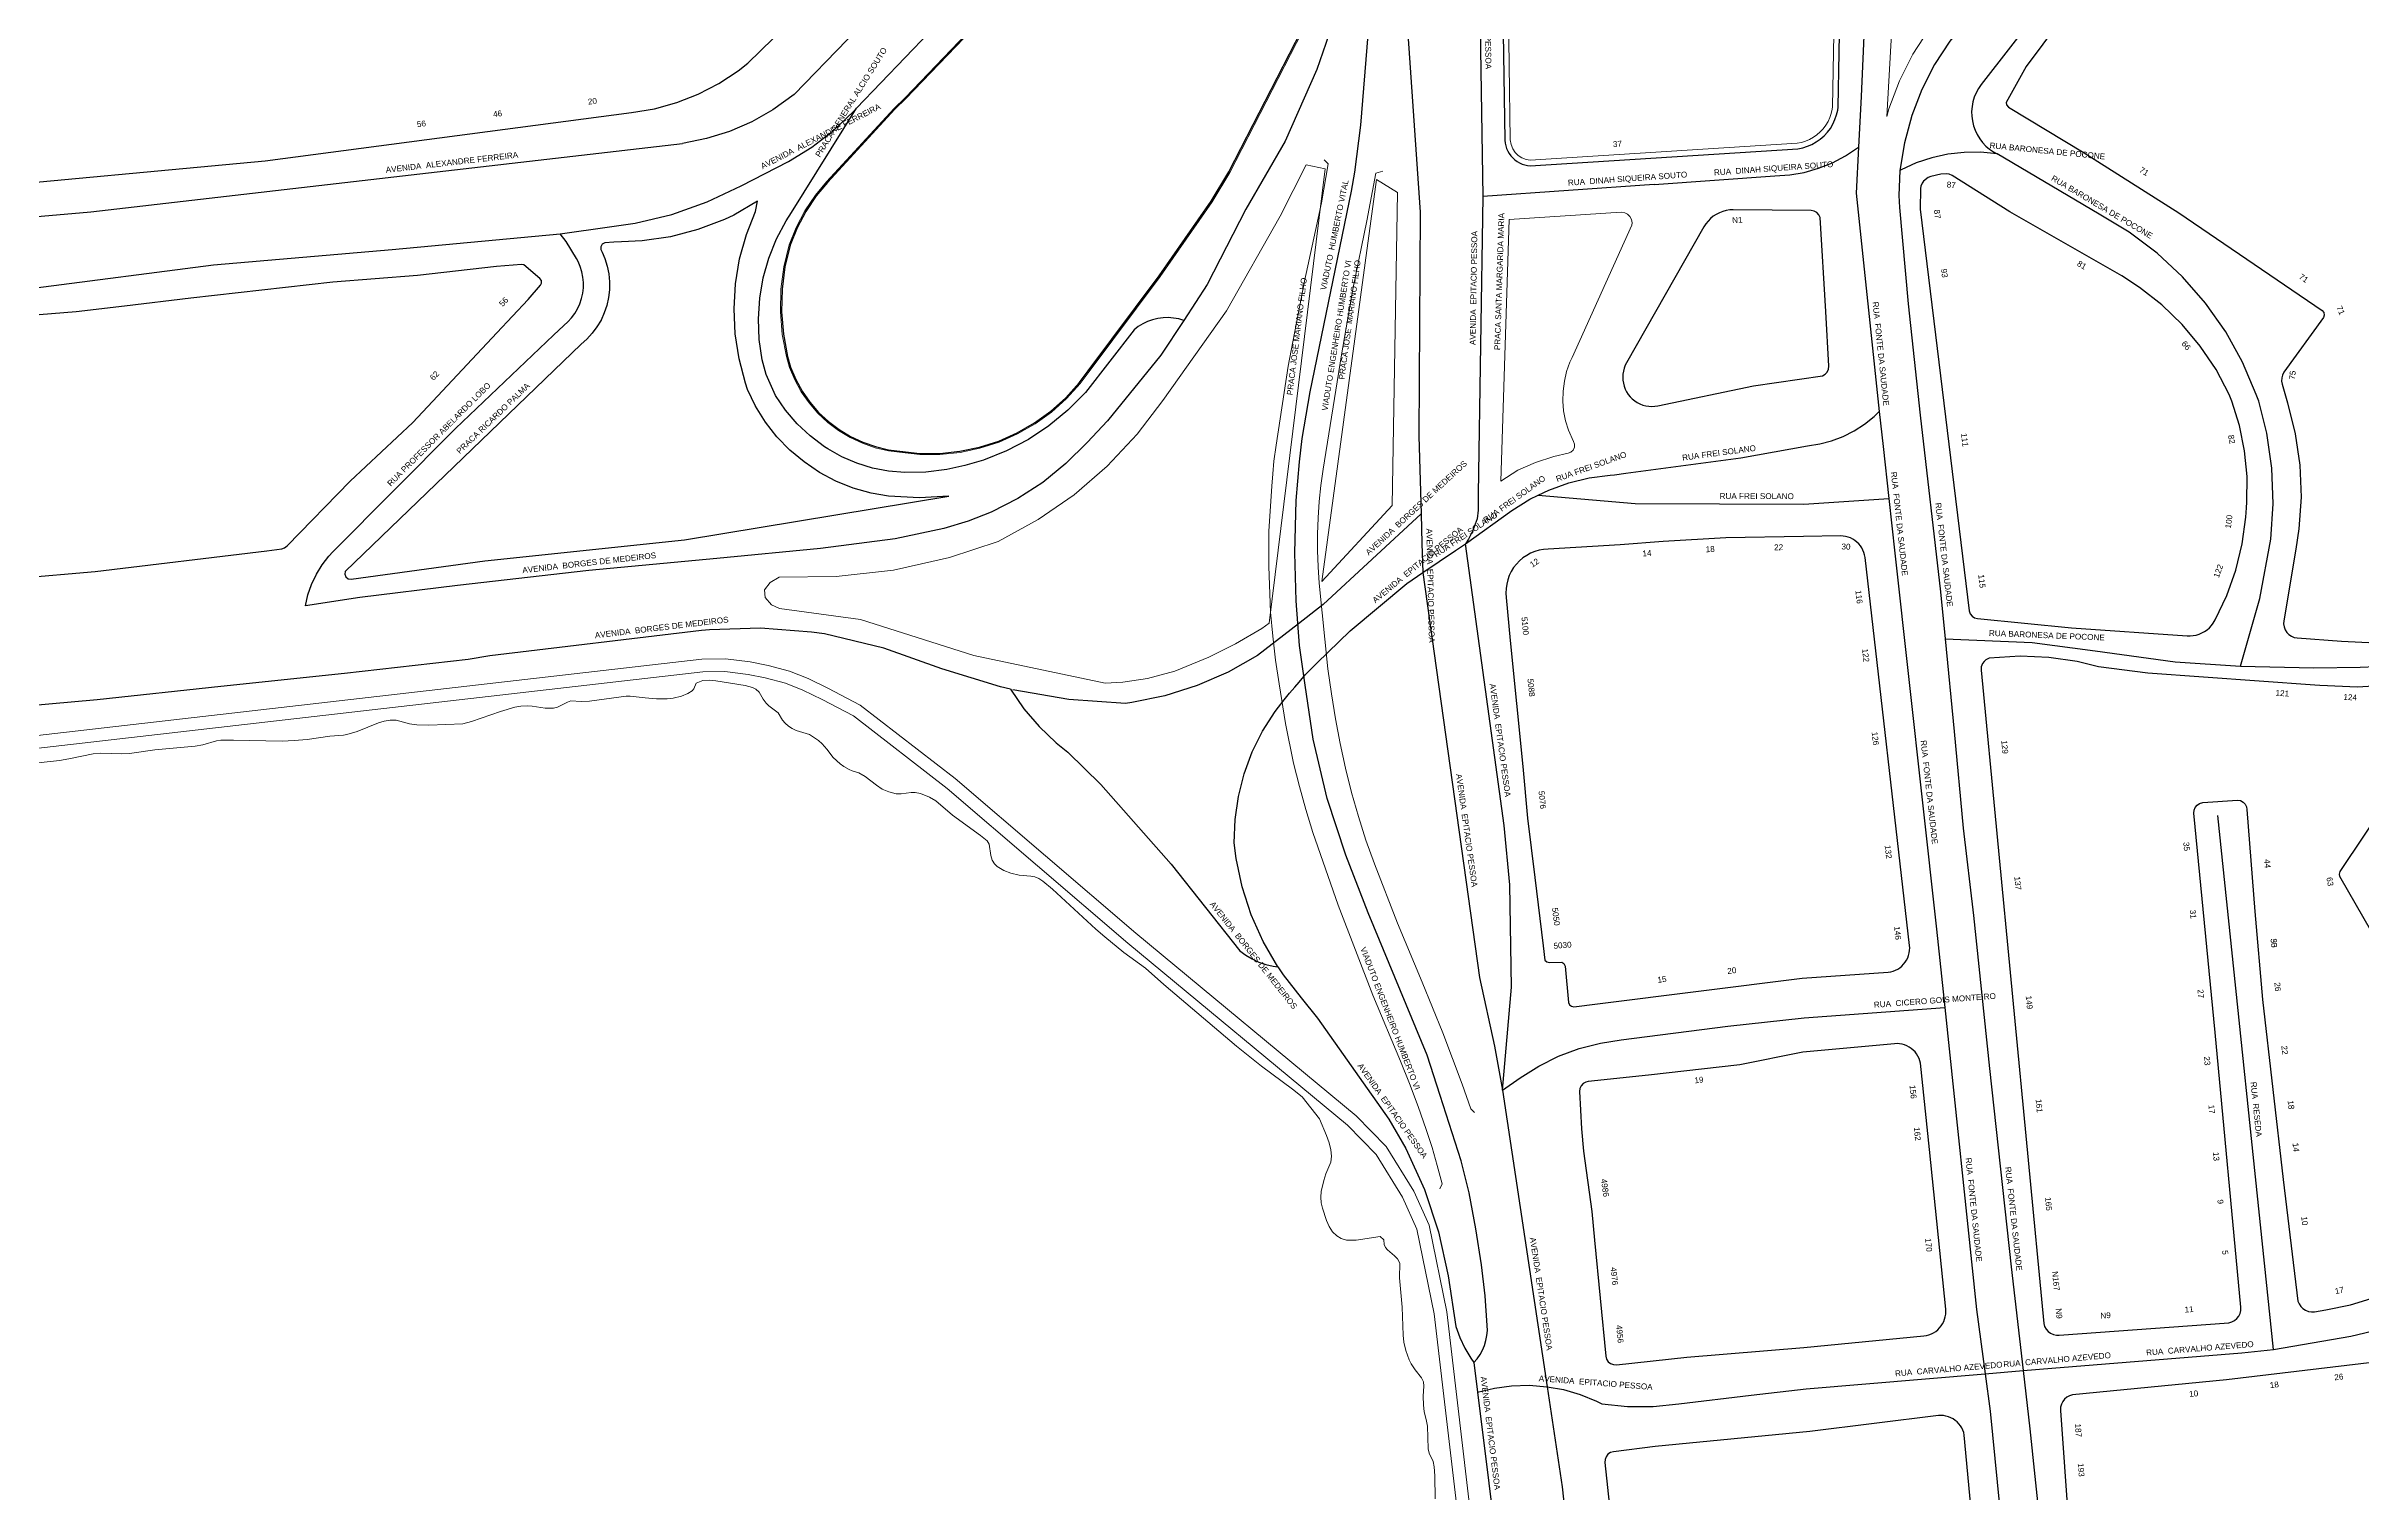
# Model space of a CAD drawing. Header units: millimetres. Extents: x 617751 to 636088, y 68402 to 77988.
# Drawn here: x 627464.6 to 627940.5, y 72122.3 to 72419.6 of the extents above; entities that cross this region are included whole.
import ezdxf

# ---------------------------------------------------------------- set-up
doc = ezdxf.new("R2010")
doc.units = ezdxf.units.MM
doc.header["$LTSCALE"] = 3
doc.header["$MEASUREMENT"] = 0
for name, color, linetype in [('ALINHAMENTO PREDIAL', 120, 'Continuous'), ('NOME LOGRADOURO', 252, 'Continuous'), ('NUMERAÇÃO', 7, 'Continuous'), ('OBRA DE ARTE', 190, 'Continuous')]:
    doc.layers.add(name, color=color, linetype=linetype)
doc.styles.get("Standard").update_dxf_attribs({"font": 'arial.ttf'})

msp = doc.modelspace()

# ---------------------------------------------------------------- linework, layer by layer
at = {"layer": 'ALINHAMENTO PREDIAL'}
for points in [[(627682.29, 72451.66), (627641.31, 72408.88), (627639.02, 72406.67), (627625.15, 72391.58), (627622.88, 72388.85), (627620.73, 72385.66), (627618.93, 72382.27), (627617.5, 72378.73), (627616.44, 72374.25), (627615.84, 72369.66), (627615.73, 72365.03), (627616.12, 72360.42), (627616.97, 72355.86), (627617.58, 72353.64), (627618.65, 72351.11), (627619.98, 72348.69), (627621.56, 72346.43), (627623.36, 72344.34), (627625.38, 72342.46), (627627.58, 72340.8), (627629.94, 72339.37), (627632.44, 72338.2), (627635.04, 72337.3), (627637.74, 72336.67), (627640.02, 72336.37), (627644.16, 72335.92), (627648.29, 72335.92), (627652.39, 72336.34), (627656.43, 72337.19), (627660.37, 72338.46), (627664.14, 72340.13), (627667.73, 72342.19), (627671.06, 72344.61), (627674.15, 72347.37), (627676.92, 72350.43), (627678.79, 72352.92), (627693.33, 72372.4), (627704.06, 72387.74), (627707.68, 72393.8), (627722.59, 72422.84)], [(627446.27, 72390.17), (627509.58, 72396.04), (627584.92, 72406.01), (627589.6, 72406.78), (627594.18, 72408.03), (627598.6, 72409.76), (627602.82, 72411.93), (627606.79, 72414.54), (627608.79, 72416.11), (627639.85, 72446.41)], [(627763.94, 72431.13), (627764.4, 72400.28), (627764.46, 72399.7), (627764.58, 72399.13), (627764.77, 72398.58), (627765, 72398.04), (627765.28, 72397.55), (627765.63, 72397.08), (627766.01, 72396.65), (627766.45, 72396.26), (627766.91, 72395.92), (627767.41, 72395.63), (627767.94, 72395.4), (627768.5, 72395.22), (627769.06, 72395.1), (627769.61, 72395.04), (627824.64, 72398.55), (627825.62, 72398.74), (627826.6, 72399.04), (627827.52, 72399.44), (627828.42, 72399.94), (627829.24, 72400.51), (627830, 72401.18), (627830.7, 72401.93), (627831.31, 72402.73), (627831.82, 72403.61), (627832.26, 72404.53), (627832.59, 72405.49), (627832.81, 72406.48), (627832.9, 72407.1), (627833.31, 72429.62)], [(627763.94, 72431.13), (627764.4, 72400.28), (627764.46, 72399.7), (627764.58, 72399.13), (627764.77, 72398.58), (627765, 72398.04), (627765.28, 72397.55), (627765.63, 72397.08), (627766.01, 72396.65), (627766.45, 72396.26), (627766.91, 72395.92), (627767.41, 72395.63), (627767.94, 72395.4), (627768.5, 72395.22), (627769.06, 72395.1), (627769.61, 72395.04), (627824.64, 72398.55), (627825.62, 72398.74), (627826.6, 72399.04), (627827.52, 72399.44), (627828.42, 72399.94), (627829.24, 72400.51), (627830, 72401.18), (627830.7, 72401.93), (627831.31, 72402.73), (627831.82, 72403.61), (627832.26, 72404.53), (627832.59, 72405.49), (627832.81, 72406.48), (627832.9, 72407.1), (627833.31, 72429.62)], [(627881.81, 72429.29), (627871.53, 72415.47), (627867.44, 72408.06), (627867.53, 72407.55), (627867.92, 72407.11), (627883.46, 72397.71), (627902.96, 72385.38), (627932.41, 72365.26), (627932.74, 72364.86), (627932.82, 72364.35), (627932.64, 72363.87), (627924.5, 72352.59), (627924.23, 72352.03), (627924.07, 72351.42), (627924.05, 72350.79), (627924.16, 72350.17), (627925.25, 72346.32), (627926.86, 72339.96), (627927.8, 72333.47), (627928.06, 72326.92), (627927.63, 72320.38), (627926.99, 72316.22), (627924.51, 72301.48), (627924.47, 72300.86), (627924.56, 72300.24), (627924.78, 72299.65), (627925.11, 72299.12), (627925.55, 72298.67), (627926.08, 72298.32), (627926.66, 72298.09), (627927.24, 72297.99), (627936.39, 72297.3), (627950.34, 72296.64)], [(627881.81, 72429.29), (627871.53, 72415.47), (627867.44, 72408.06), (627867.53, 72407.55), (627867.92, 72407.11), (627883.46, 72397.71), (627902.96, 72385.38), (627932.41, 72365.26), (627932.74, 72364.86), (627932.82, 72364.35), (627932.64, 72363.87), (627924.5, 72352.59), (627924.23, 72352.03), (627924.07, 72351.42), (627924.05, 72350.79), (627924.16, 72350.17), (627925.25, 72346.32), (627926.86, 72339.96), (627927.8, 72333.47), (627928.06, 72326.92), (627927.63, 72320.38), (627926.99, 72316.22), (627924.51, 72301.48), (627924.47, 72300.86), (627924.56, 72300.24), (627924.78, 72299.65), (627925.11, 72299.12), (627925.55, 72298.67), (627926.08, 72298.32), (627926.66, 72298.09), (627927.24, 72297.99), (627936.39, 72297.3), (627950.34, 72296.64)], [(627881.81, 72429.29), (627871.53, 72415.47), (627867.44, 72408.06), (627867.53, 72407.55), (627867.92, 72407.11), (627883.46, 72397.71), (627902.96, 72385.38), (627932.41, 72365.26), (627932.74, 72364.86), (627932.82, 72364.35), (627932.64, 72363.87), (627924.5, 72352.59), (627924.23, 72352.03), (627924.07, 72351.42), (627924.05, 72350.79), (627924.16, 72350.17), (627925.25, 72346.32), (627926.86, 72339.96), (627927.8, 72333.47), (627928.06, 72326.92), (627927.63, 72320.38), (627926.99, 72316.22), (627924.51, 72301.48), (627924.47, 72300.86), (627924.56, 72300.24), (627924.78, 72299.65), (627925.11, 72299.12), (627925.55, 72298.67), (627926.08, 72298.32), (627926.66, 72298.09), (627927.24, 72297.99), (627936.39, 72297.3), (627950.34, 72296.64)], [(627849.79, 72386.11), (627859.82, 72303.54), (627860.05, 72302.95), (627860.44, 72302.47), (627860.96, 72302.13), (627861.58, 72301.96), (627880.84, 72300.08), (627904.62, 72298.41), (627905.25, 72298.39), (627905.88, 72298.45), (627906.49, 72298.57), (627907.1, 72298.75), (627907.67, 72299), (627908.22, 72299.3), (627908.74, 72299.66), (627909.21, 72300.07), (627909.64, 72300.53), (627910.02, 72301.03), (627910.39, 72301.67), (627912.79, 72306.68), (627914.66, 72311.91), (627915.96, 72317.31), (627916.7, 72322.81), (627916.82, 72324.71), (627916.91, 72325.92), (627916.96, 72331.2), (627916.46, 72336.46), (627915.41, 72341.63), (627913.83, 72346.67), (627913.31, 72348), (627910.59, 72353.14), (627907.35, 72357.96), (627903.62, 72362.42), (627899.44, 72366.47), (627894.87, 72370.05), (627891.22, 72372.41), (627868.17, 72385.57), (627856.31, 72393.06), (627855.73, 72393.31), (627855.11, 72393.37), (627854.02, 72393.29), (627851.94, 72392.87), (627851.38, 72392.6), (627850.47, 72391.91), (627850.15, 72391.46), (627849.91, 72390.88), (627849.84, 72390.38), (627849.79, 72386.11)], [(627605.95, 72384.89), (627604.03, 72384.01), (627598.55, 72381.95), (627592.88, 72380.46), (627587.07, 72379.58), (627582.87, 72379.38), (627581.25, 72379.31), (627579.39, 72379.21), (627578.87, 72378.91), (627578.57, 72378.39), (627578.57, 72377.81), (627578.83, 72377.25), (627579.39, 72375.96), (627579.89, 72374.4), (627580.2, 72372.8), (627580.36, 72371.19), (627580.35, 72369.55), (627580.16, 72367.93), (627579.81, 72366.35), (627579.29, 72364.8), (627578.63, 72363.32), (627577.8, 72361.91), (627576.83, 72360.61), (627575.73, 72359.4), (627574.56, 72358.36), (627526.05, 72311.62), (627525.97, 72311.06), (627526.2, 72310.51), (627526.68, 72310.15), (627527.28, 72310.08), (627554.77, 72313.86), (627595.79, 72318.13), (627650.1, 72327.15), (627644.12, 72326.8), (627637.71, 72327.09), (627634.13, 72327.73), (627630.45, 72328.78), (627626.91, 72330.22), (627623.54, 72332.01), (627620.37, 72334.15), (627617.44, 72336.61), (627614.78, 72339.35), (627612.43, 72342.36), (627610.41, 72345.61), (627608.73, 72349.05), (627608.3, 72350.35), (627606.99, 72355.34), (627606.22, 72360.46), (627605.97, 72365.63), (627606.28, 72370.8), (627607.12, 72375.91), (627608.5, 72380.9), (627610.36, 72385.67), (627610.79, 72387.74), (627605.95, 72384.89)], [(627788.63, 72351.58), (627788.66, 72350.95), (627788.76, 72350.33), (627788.92, 72349.72), (627789.14, 72349.14), (627789.42, 72348.58), (627789.77, 72348.05), (627790.16, 72347.56), (627790.6, 72347.12), (627791.09, 72346.72), (627791.62, 72346.38), (627792.18, 72346.09), (627792.76, 72345.86), (627793.37, 72345.7), (627793.99, 72345.6), (627794.61, 72345.57), (627795.24, 72345.6), (627795.86, 72345.7), (627815.5, 72349.83), (627829.71, 72351.86), (627830.26, 72352.17), (627830.67, 72352.64), (627830.93, 72353.21), (627830.99, 72353.83), (627830.4, 72365.1), (627829.23, 72384.42), (627828.95, 72384.98), (627828.52, 72385.43), (627827.96, 72385.72), (627827.34, 72385.82), (627811.35, 72386.01), (627810.62, 72385.97), (627809.89, 72385.85), (627809.19, 72385.66), (627808.51, 72385.39), (627807.86, 72385.05), (627807.24, 72384.65), (627806.68, 72384.18), (627806.16, 72383.66), (627805.7, 72383.09), (627805.31, 72382.47), (627789.41, 72354.53), (627789.15, 72354.02), (627788.92, 72353.43), (627788.76, 72352.83), (627788.66, 72352.21), (627788.63, 72351.58)], [(627458.86, 72310.25), (627474.68, 72311.66), (627509.92, 72315.88), (627513.01, 72316.33), (627513.6, 72316.53), (627514.1, 72316.91), (627527.06, 72330.24), (627539.96, 72342.28), (627557.24, 72360.69), (627563.63, 72367.56), (627566.17, 72370.47), (627566.4, 72370.94), (627566.36, 72371.46), (627566.07, 72371.89), (627562.79, 72374.68), (627562.28, 72374.77), (627557.17, 72374.34), (627540.93, 72372.46), (627523.51, 72371.14), (627494.32, 72367.84), (627480.68, 72366.15), (627470.74, 72365.03), (627444.49, 72362.91)], [(627764.7, 72306.29), (627765.49, 72297.42), (627768.09, 72271.57), (627769.08, 72260.9), (627770.57, 72248.74), (627772.27, 72234.68), (627772.64, 72231.77), (627773, 72231.4), (627773.58, 72231.26), (627776.13, 72231.36), (627776.55, 72231.07), (627776.78, 72230.52), (627777.49, 72223.06), (627777.67, 72222.57), (627778.07, 72222.25), (627778.61, 72222.16), (627783.44, 72222.74), (627825.51, 72228.05), (627843.19, 72229.24), (627843.71, 72229.33), (627844.21, 72229.47), (627844.7, 72229.66), (627845.16, 72229.9), (627845.6, 72230.19), (627846, 72230.52), (627846.37, 72230.9), (627846.69, 72231.31), (627846.97, 72231.75), (627847.21, 72232.22), (627847.39, 72232.71), (627847.52, 72233.22), (627847.6, 72233.73), (627847.62, 72234.26), (627847.59, 72234.78), (627838.43, 72314.53), (627838.35, 72315.04), (627838.2, 72315.55), (627838.01, 72316.03), (627837.77, 72316.5), (627837.48, 72316.93), (627837.14, 72317.34), (627836.77, 72317.7), (627836.36, 72318.03), (627835.92, 72318.31), (627835.45, 72318.54), (627834.96, 72318.72), (627834.45, 72318.85), (627833.93, 72318.93), (627833.41, 72318.95), (627825.76, 72318.86), (627809.85, 72318.58), (627796.91, 72317.82), (627788.11, 72317.13), (627773.28, 72316.23), (627772.35, 72316.16), (627771.44, 72316), (627770.56, 72315.74), (627769.7, 72315.39), (627768.89, 72314.95), (627768.12, 72314.43), (627767.42, 72313.84), (627766.78, 72313.17), (627766.21, 72312.44), (627765.72, 72311.65), (627765.32, 72310.82), (627765.01, 72309.95), (627764.79, 72309.05), (627764.66, 72308.14), (627764.63, 72307.21), (627764.7, 72306.29)], [(627947.43, 72288.35), (627939.67, 72287.87), (627931.9, 72288.2), (627930.89, 72288.3), (627896.54, 72290.74), (627886.43, 72292.04), (627882.07, 72293.11), (627876.21, 72293.99), (627870.29, 72294.25), (627863.95, 72293.8), (627863.29, 72293.48), (627862.91, 72293.15), (627862.61, 72292.75), (627862.33, 72292.06), (627862.28, 72291.33), (627875.16, 72157.06), (627875.35, 72156.46), (627875.65, 72155.91), (627876.07, 72155.44), (627876.57, 72155.07), (627877.14, 72154.81), (627877.76, 72154.67), (627878.31, 72154.66), (627913.22, 72157.2), (627913.83, 72157.37), (627914.38, 72157.67), (627914.86, 72158.07), (627915.24, 72158.57), (627915.52, 72159.13), (627915.67, 72159.74), (627915.68, 72160.43), (627910.37, 72216.85), (627906.02, 72261.93), (627906.05, 72262.56), (627906.28, 72263.14), (627906.68, 72263.62), (627907.21, 72263.96), (627907.85, 72264.12), (627914.98, 72264.66), (627915.6, 72264.55), (627916.15, 72264.25), (627916.58, 72263.79), (627916.85, 72263.23), (627916.93, 72262.71), (627918.54, 72241.77), (627920.11, 72223.66), (627924.39, 72186.68), (627927.41, 72161.64), (627927.64, 72161.06), (627927.99, 72160.53), (627928.44, 72160.1), (627928.97, 72159.76), (627929.55, 72159.54), (627930.17, 72159.45), (627930.8, 72159.48), (627933.16, 72159.88), (627938.19, 72160.89), (627943.34, 72162.48)], [(627947.43, 72288.35), (627939.67, 72287.87), (627931.9, 72288.2), (627930.89, 72288.3), (627896.54, 72290.74), (627886.43, 72292.04), (627882.07, 72293.11), (627876.21, 72293.99), (627870.29, 72294.25), (627863.95, 72293.8), (627863.29, 72293.48), (627862.91, 72293.15), (627862.61, 72292.75), (627862.33, 72292.06), (627862.28, 72291.33), (627875.16, 72157.06), (627875.35, 72156.46), (627875.65, 72155.91), (627876.07, 72155.44), (627876.57, 72155.07), (627877.14, 72154.81), (627877.76, 72154.67), (627878.31, 72154.66), (627913.22, 72157.2), (627913.83, 72157.37), (627914.38, 72157.67), (627914.86, 72158.07), (627915.24, 72158.57), (627915.52, 72159.13), (627915.67, 72159.74), (627915.68, 72160.43), (627910.37, 72216.85), (627906.02, 72261.93), (627906.05, 72262.56), (627906.28, 72263.14), (627906.68, 72263.62), (627907.21, 72263.96), (627907.85, 72264.12), (627914.98, 72264.66), (627915.6, 72264.55), (627916.15, 72264.25), (627916.58, 72263.79), (627916.85, 72263.23), (627916.93, 72262.71), (627918.54, 72241.77), (627920.11, 72223.66), (627924.39, 72186.68), (627927.41, 72161.64), (627927.64, 72161.06), (627927.99, 72160.53), (627928.44, 72160.1), (627928.97, 72159.76), (627929.55, 72159.54), (627930.17, 72159.45), (627930.8, 72159.48), (627933.16, 72159.88), (627938.19, 72160.89), (627943.34, 72162.48)], [(627947.43, 72288.35), (627939.67, 72287.87), (627931.9, 72288.2), (627930.89, 72288.3), (627896.54, 72290.74), (627886.43, 72292.04), (627882.07, 72293.11), (627876.21, 72293.99), (627870.29, 72294.25), (627863.95, 72293.8), (627863.29, 72293.48), (627862.91, 72293.15), (627862.61, 72292.75), (627862.33, 72292.06), (627862.28, 72291.33), (627875.16, 72157.06), (627875.35, 72156.46), (627875.65, 72155.91), (627876.07, 72155.44), (627876.57, 72155.07), (627877.14, 72154.81), (627877.76, 72154.67), (627878.31, 72154.66), (627913.22, 72157.2), (627913.83, 72157.37), (627914.38, 72157.67), (627914.86, 72158.07), (627915.24, 72158.57), (627915.52, 72159.13), (627915.67, 72159.74), (627915.68, 72160.43), (627910.37, 72216.85), (627906.02, 72261.93), (627906.05, 72262.56), (627906.28, 72263.14), (627906.68, 72263.62), (627907.21, 72263.96), (627907.85, 72264.12), (627914.98, 72264.66), (627915.6, 72264.55), (627916.15, 72264.25), (627916.58, 72263.79), (627916.85, 72263.23), (627916.93, 72262.71), (627918.54, 72241.77), (627920.11, 72223.66), (627924.39, 72186.68), (627927.41, 72161.64), (627927.64, 72161.06), (627927.99, 72160.53), (627928.44, 72160.1), (627928.97, 72159.76), (627929.55, 72159.54), (627930.17, 72159.45), (627930.8, 72159.48), (627933.16, 72159.88), (627938.19, 72160.89), (627943.34, 72162.48)], [(627945.78, 72232.01), (627936.04, 72248.94), (627935.94, 72249.45), (627936.1, 72249.94), (627945.94, 72264.67)], [(627945.78, 72232.01), (627936.04, 72248.94), (627935.94, 72249.45), (627936.1, 72249.94), (627945.94, 72264.67)], [(627945.78, 72232.01), (627936.04, 72248.94), (627935.94, 72249.45), (627936.1, 72249.94), (627945.94, 72264.67)], [(627780.6, 72192.48), (627782.28, 72180.05), (627782.81, 72174.15), (627785.13, 72150.33), (627785.29, 72149.73), (627785.63, 72149.2), (627786.12, 72148.81), (627786.71, 72148.59), (627787.33, 72148.56), (627801.83, 72150.13), (627825.84, 72152.09), (627850.55, 72154.51), (627851.07, 72154.59), (627851.58, 72154.73), (627852.07, 72154.91), (627852.53, 72155.15), (627852.97, 72155.43), (627853.38, 72155.76), (627853.75, 72156.13), (627854.08, 72156.54), (627854.37, 72156.97), (627854.61, 72157.44), (627854.8, 72157.93), (627854.93, 72158.43), (627855.02, 72158.95), (627855.05, 72159.47), (627855.02, 72159.99), (627851.68, 72192.82), (627849.85, 72210.56), (627849.72, 72211.07), (627849.54, 72211.56), (627849.31, 72212.03), (627849.03, 72212.47), (627848.71, 72212.88), (627848.34, 72213.26), (627847.94, 72213.59), (627847.5, 72213.88), (627847.04, 72214.13), (627846.55, 72214.32), (627846.05, 72214.46), (627845.53, 72214.55), (627845.01, 72214.59), (627844.49, 72214.57), (627825.64, 72212.83), (627812.73, 72210.21), (627793.9, 72208.12), (627781.55, 72206.8), (627781.05, 72206.68), (627780.51, 72206.37), (627780.09, 72205.9), (627779.83, 72205.33), (627779.77, 72204.71), (627780.15, 72197.06), (627780.6, 72192.48)], [(627943.19, 72149.12), (627912.76, 72145.44), (627881.09, 72142.37), (627880.48, 72142.2), (627879.93, 72141.9), (627879.45, 72141.5), (627879.06, 72141), (627878.79, 72140.44), (627878.64, 72139.83), (627878.62, 72139.2), (627881.11, 72104.44)], [(627943.19, 72149.12), (627912.76, 72145.44), (627881.09, 72142.37), (627880.48, 72142.2), (627879.93, 72141.9), (627879.45, 72141.5), (627879.06, 72141), (627878.79, 72140.44), (627878.64, 72139.83), (627878.62, 72139.2), (627881.11, 72104.44)], [(627943.19, 72149.12), (627912.76, 72145.44), (627881.09, 72142.37), (627880.48, 72142.2), (627879.93, 72141.9), (627879.45, 72141.5), (627879.06, 72141), (627878.79, 72140.44), (627878.64, 72139.83), (627878.62, 72139.2), (627881.11, 72104.44)], [(627866.74, 72049.39), (627858.84, 72134.1), (627858.72, 72134.61), (627858.54, 72135.1), (627858.31, 72135.57), (627858.03, 72136.02), (627857.71, 72136.43), (627857.35, 72136.81), (627856.95, 72137.14), (627856.52, 72137.44), (627856.05, 72137.68), (627855.57, 72137.88), (627855.07, 72138.03), (627854.55, 72138.12), (627854.03, 72138.16), (627853.51, 72138.14), (627827.09, 72134.85), (627795.33, 72131.77), (627786.72, 72130.69), (627786.12, 72130.51), (627785.6, 72130.16), (627785.21, 72129.66), (627785, 72129.08), (627784.98, 72128.49)], [(627784.98, 72128.49), (627794.59, 72037.97)]]:
    msp.add_lwpolyline(points, dxfattribs=at)
at = {"layer": 'NOME LOGRADOURO'}
for points in [[(627712.41, 72756.79), (627712.03, 72742.47), (627713.83, 72710.93), (627715.94, 72670.84), (627720.43, 72617.74), (627725.24, 72576.35), (627726.73, 72561.52), (627730.31, 72529.04), (627732.88, 72506.87), (627736.72, 72483.32), (627741.35, 72453.05), (627743.52, 72434.33), (627744.28, 72425.1), (627746.98, 72385.48), (627746.7, 72339.49), (627747.2, 72323.48)], [(627712.41, 72756.79), (627712.03, 72742.47), (627713.83, 72710.93), (627715.94, 72670.84), (627720.43, 72617.74), (627725.24, 72576.35), (627726.73, 72561.52), (627730.31, 72529.04), (627732.88, 72506.87), (627736.72, 72483.32), (627741.35, 72453.05), (627743.52, 72434.33), (627744.28, 72425.1), (627746.98, 72385.48), (627746.7, 72339.49), (627747.2, 72323.48)], [(627733.41, 72516.88), (627728.6, 72511.54), (627720.3, 72502.61), (627661.13, 72438.2), (627631.13, 72406.86)], [(627733.41, 72516.88), (627737.32, 72515.05), (627743.63, 72511.26), (627749.5, 72506.83), (627751.51, 72504.77), (627753.29, 72502.51), (627754.82, 72500.07), (627756.09, 72497.49), (627757.08, 72494.79), (627757.79, 72492.01), (627758.2, 72489.16), (627758.28, 72488), (627759.86, 72388.7)], [(627732.8, 72462.75), (627731.48, 72434.98), (627728.85, 72423.72), (627725.77, 72414.85), (627719.22, 72400.09), (627711.16, 72386.1), (627703.22, 72370.64), (627698.39, 72363.26)], [(627652.55, 72445.07), (627651.01, 72443.48), (627618.32, 72409.67), (627613.93, 72406.52), (627609.6, 72404.08), (627605.03, 72402.11), (627600.28, 72400.62), (627595.4, 72399.64)], [(627886.42, 72442.79), (627862.3, 72411.75), (627861.74, 72410.93), (627861.26, 72410.06), (627860.88, 72409.14), (627860.6, 72408.19), (627860.42, 72407.21), (627860.34, 72406.22), (627860.36, 72405.23), (627860.49, 72404.25), (627860.72, 72403.28), (627861.06, 72402.35), (627861.48, 72401.45), (627862, 72400.6), (627862.6, 72399.81), (627863.29, 72399.09), (627864.04, 72398.45), (627864.86, 72397.88), (627865.57, 72397.49)], [(627839.03, 72440.44), (627837.62, 72409.31), (627837.1, 72398.87), (627836.62, 72389.38), (627841.33, 72344.5)], [(627865.55, 72432.65), (627859.52, 72425.16), (627855.88, 72420.69), (627852.73, 72415.86), (627850.1, 72410.73), (627848.02, 72405.35), (627846.52, 72399.78), (627845.6, 72394.08)], [(627758.02, 72149.02), (627758.7, 72149.81), (627759.3, 72150.66), (627759.81, 72151.58), (627760.22, 72152.54), (627760.52, 72153.54), (627760.72, 72154.56), (627760.81, 72155.6), (627760.79, 72156.65), (627760.33, 72162.73), (627759.59, 72169.11), (627758.41, 72176.52), (627757.07, 72183.94), (627755.44, 72190.46), (627751.14, 72203.95), (627748.43, 72212.24), (627736.34, 72241.46), (627731.74, 72253.34), (627727.9, 72264.96), (627725.03, 72277.19), (627723.33, 72288.28), (627722.16, 72296.45), (627721.5, 72305.6), (627721.24, 72315.47), (627721.52, 72326.2), (627722.21, 72334.16), (627722.77, 72339.01), (627724.36, 72348.56), (627732.88, 72389.84), (627733.54, 72393.75), (627734.81, 72403.41), (627736.29, 72421.95)], [(627570.22, 72381.04), (627580.37, 72382.46), (627585.64, 72383.24), (627593.16, 72385.04), (627600.46, 72387.61), (627607.44, 72390.94), (627617.17, 72395.93), (627621.96, 72398.87), (627626.42, 72402.3), (627630.49, 72406.17), (627631.13, 72406.86)], [(627698.39, 72363.26), (627697.4, 72363.55), (627696.32, 72363.74), (627695.23, 72363.82), (627694.14, 72363.79), (627693.05, 72363.64), (627691.99, 72363.39), (627690.96, 72363.02), (627689.98, 72362.54), (627689.05, 72361.97), (627688.18, 72361.3), (627678.21, 72348.46), (627674.61, 72344.79), (627670.7, 72341.56), (627666.47, 72338.76), (627661.97, 72336.41), (627657.25, 72334.55), (627653.43, 72333.45), (627649.7, 72332.6), (627645.39, 72332.06), (627641.05, 72331.96), (627637.72, 72332.26), (627634.43, 72332.9), (627631.23, 72333.88), (627628.15, 72335.19), (627625.23, 72336.82), (627624.54, 72337.28), (627621.63, 72339.5), (627618.96, 72342.01), (627616.57, 72344.78), (627614.49, 72347.79), (627612.59, 72352.16), (627611.74, 72355.13), (627611.13, 72359.33), (627610.97, 72363.57), (627611.25, 72367.8), (627611.97, 72371.98), (627613.12, 72376.06), (627614.7, 72380), (627616.67, 72383.75), (627617.75, 72385.46), (627631.13, 72406.86)], [(627423.84, 72381.08), (627440.26, 72382.69), (627442.99, 72382.87), (627473.73, 72385.54), (627595.4, 72399.64)], [(627795.08, 72391.19), (627819.9, 72392.94), (627822.95, 72393.15), (627825.95, 72393.68), (627828.89, 72394.52), (627831.72, 72395.66), (627834.42, 72397.09), (627837.1, 72398.87)], [(627865.57, 72397.49), (627862.2, 72397.82), (627858.82, 72397.79), (627855.46, 72397.41), (627852.16, 72396.68), (627848.95, 72395.62), (627845.87, 72394.22), (627845.6, 72394.08)], [(627915.63, 72292.21), (627919.6, 72306.11), (627921.83, 72318.31), (627922.31, 72325.58), (627922.04, 72332.85), (627921, 72340.06), (627919.35, 72346.68), (627918.86, 72348.05), (627916.05, 72354.65), (627912.56, 72360.92), (627908.43, 72366.79), (627903.71, 72372.19), (627898.45, 72377.07), (627892.72, 72381.38), (627886.56, 72385.06), (627865.57, 72397.49)], [(627795.08, 72391.19), (627759.86, 72388.7)], [(627845.6, 72394.08), (627845.41, 72388.92), (627845.51, 72386.46), (627847.3, 72366.64), (627849.79, 72343.74), (627853.94, 72307.49), (627854.89, 72297.77)], [(627759.86, 72388.7), (627758.9, 72327.62), (627758.93, 72325.41), (627758.9, 72324.23), (627758.68, 72322.48), (627758.33, 72321.36), (627757.76, 72319.96), (627756.92, 72318.27), (627756.32, 72317.3)], [(627426.39, 72365.24), (627461.94, 72369.87), (627498.97, 72374.7), (627535.71, 72377.86), (627570.22, 72381.04)], [(627517.86, 72304.61), (627518.39, 72306.84), (627519.15, 72308.99), (627520.13, 72311.06), (627521.32, 72313.01), (627522.71, 72314.82), (627523.49, 72315.69), (627548.73, 72341.02), (627568.89, 72360.23), (627570.97, 72362.21), (627571.81, 72362.95), (627572.57, 72363.78), (627573.24, 72364.68), (627573.81, 72365.64), (627574.28, 72366.66), (627574.64, 72367.73), (627574.88, 72368.82), (627575.01, 72369.94), (627575.02, 72371.06), (627574.92, 72372.17), (627574.69, 72373.27), (627574.36, 72374.35), (627573.91, 72375.37), (627573.6, 72375.96), (627571.44, 72379.46), (627570.22, 72381.04)], [(627698.39, 72363.26), (627693.71, 72356.09), (627682.73, 72342.62), (627678.53, 72338.15), (627674.19, 72333.82), (627669.42, 72329.96), (627664.28, 72326.62), (627658.81, 72323.84), (627654.12, 72321.95), (627649.12, 72320.51), (627639.11, 72318.33), (627623.74, 72316.37), (627602.41, 72314.28), (627576.13, 72311.83), (627549.12, 72308.77), (627529.05, 72306.32), (627517.86, 72304.61)], [(627789.24, 72331.82), (627812.89, 72335.02), (627826.63, 72337.5), (627829.13, 72337.88), (627831.57, 72338.53), (627833.93, 72339.42), (627836.19, 72340.56), (627838.32, 72341.93), (627840.29, 72343.51), (627841.33, 72344.5)], [(627841.33, 72344.5), (627842.16, 72337.32), (627843.32, 72326.62)], [(627771.24, 72327.3), (627773.46, 72328.37), (627777.54, 72329.84), (627781.75, 72330.86), (627786.04, 72331.45), (627786.93, 72331.51), (627789.24, 72331.82)], [(627747.2, 72323.48), (627727.04, 72304.83), (627721.99, 72300.9), (627713.59, 72294.36), (627707.53, 72290.94), (627701.15, 72288.17), (627694.52, 72286.08), (627687.7, 72284.7), (627686.45, 72284.53), (627674.8, 72285.32), (627663.3, 72287.32)], [(627747.2, 72323.48), (627747.33, 72317.39), (627747.52, 72311.46)], [(627756.32, 72317.3), (627765.87, 72324.21), (627769.56, 72326.49), (627771.24, 72327.3)], [(627771.24, 72327.3), (627791.21, 72325.59), (627825.84, 72325.51), (627843.32, 72326.62)], [(627843.32, 72326.62), (627844.54, 72315.43), (627853.14, 72238.13), (627854.83, 72222.02)], [(627747.52, 72311.46), (627754.23, 72315.92), (627756.32, 72317.3)], [(627763.94, 72205.01), (627765.78, 72226.19), (627765.45, 72247.25), (627764.24, 72259.44), (627756.32, 72317.3)], [(627717.72, 72230.38), (627714.72, 72235.59), (627712.28, 72241.08), (627710.43, 72246.79), (627709.18, 72252.67), (627708.77, 72255.89), (627708.96, 72260.67), (627709.65, 72265.41), (627710.83, 72270.05), (627712.49, 72274.54), (627714.6, 72278.83), (627717.16, 72282.88), (627719.02, 72285.24), (627720.13, 72286.64), (627721.25, 72287.87), (627722.14, 72288.92), (627723.46, 72290.43), (627725.75, 72292.81), (627732.59, 72299.47), (627744.28, 72309.15), (627747.52, 72311.46)], [(627747.52, 72311.46), (627759.2, 72228.19), (627762.3, 72214.07), (627763.94, 72205.01)], [(627662.82, 72287.43), (627660.75, 72287.92), (627648.67, 72291.6), (627636.75, 72295.86), (627624.57, 72298.81), (627621.91, 72299.19), (627611.43, 72299.98), (627600.92, 72299.67), (627599.31, 72299.52), (627555.77, 72294.32), (627551.3, 72293.52), (627525.88, 72290.69), (627500.46, 72287.97), (627475.04, 72285.25), (627449.75, 72282.99), (627424.42, 72279.93), (627399.11, 72276.87), (627373.7, 72273.93), (627372.48, 72273.76)], [(627854.89, 72297.77), (627872.76, 72297.05), (627885.76, 72295.33), (627902.19, 72293.1), (627915.63, 72292.21)], [(627854.89, 72297.77), (627856.75, 72278.77), (627858.61, 72258.88), (627860.7, 72240.91), (627864.01, 72209.48), (627868.46, 72168.71), (627870.91, 72147.4)], [(627915.63, 72292.21), (627930.69, 72291.8), (627940.18, 72292), (627949.89, 72292.39)], [(627662.82, 72287.43), (627665.55, 72283.43), (627668.69, 72279.74), (627672.19, 72276.4), (627674.59, 72274.48), (627681.38, 72267.82), (627695.83, 72251.49), (627709.96, 72233.69), (627711.17, 72232.78), (627712.48, 72231.99), (627713.86, 72231.35), (627715.29, 72230.86), (627716.78, 72230.51), (627717.72, 72230.38)], [(627922.36, 72151.69), (627910.98, 72261.45)], [(627717.72, 72230.38), (627718.85, 72228.71), (627722.55, 72223.98), (627725.89, 72219.83), (627740.58, 72199.05), (627744.04, 72193), (627747.86, 72184.61), (627750.79, 72175.86), (627752.78, 72166.86), (627754.34, 72156.42), (627755.13, 72154.15), (627756.15, 72151.97), (627757.39, 72149.9), (627758.02, 72149.02)], [(627763.94, 72205.01), (627767.55, 72207.54), (627771.37, 72209.97), (627775.43, 72211.98), (627779.68, 72213.56), (627784.07, 72214.69), (627788.33, 72215.33), (627810.22, 72218.16), (627825.89, 72219.89), (627854.83, 72222.02)], [(627854.83, 72222.02), (627861.33, 72159.92), (627863.1, 72146.73)], [(627763.94, 72205.01), (627773.12, 72144.06)], [(627922.36, 72151.69), (627938.28, 72154.42), (627944.34, 72155.91)], [(627758.02, 72149.02), (627758.78, 72142.91)], [(627863.1, 72146.73), (627870.91, 72147.4)], [(627870.91, 72147.4), (627876.82, 72147.9), (627915.86, 72151.04), (627922.36, 72151.69)], [(627870.91, 72147.4), (627872.29, 72135.39), (627875.4, 72105.97), (627876.36, 72096.78)], [(627758.78, 72142.91), (627765.81, 72086.29), (627769.02, 72041.21), (627775.83, 71996.57), (627780.76, 71951.47), (627784.76, 71906.98), (627785.08, 71902.8), (627785.54, 71873.43), (627785.15, 71866.31), (627782.59, 71846.01), (627777.92, 71826.08), (627771.8, 71807.84), (627763.8, 71790.34), (627754.01, 71773.77), (627745.23, 71761.63), (627722.1, 71736.04), (627688.33, 71700.18), (627654.89, 71663.7), (627647, 71655.25)], [(627758.78, 72142.91), (627762.26, 72143.75), (627765.8, 72144.24), (627769.38, 72144.35), (627773.12, 72144.06)], [(627773.12, 72144.06), (627776.47, 72143.46), (627779.91, 72142.46), (627783.22, 72141.11), (627784.34, 72140.56), (627789.61, 72140.01), (627794.91, 72140.01), (627800.18, 72140.56), (627815.04, 72142.34), (627826.36, 72143.6), (627863.1, 72146.73)], [(627773.12, 72144.06), (627776.21, 72123.48), (627778.87, 72098.65), (627782.89, 72065.33), (627784.56, 72052.95), (627789.4, 72022.73)], [(627863.1, 72146.73), (627864.13, 72139.03), (627867.55, 72104.31), (627868.58, 72095.39), (627869.15, 72089.4)]]:
    msp.add_lwpolyline(points, dxfattribs=at)
at = {"layer": 'NUMERAÇÃO', "lineweight": 20}
msp.add_lwpolyline([(627750.06, 72121), (627749.99, 72125.71), (627749.89, 72127.61), (627749.69, 72128.68), (627748.84, 72130.4), (627748.63, 72131.32), (627748.49, 72135.92), (627748.32, 72136.94), (627747.81, 72138.96), (627747.65, 72140.24), (627747.64, 72142.09), (627747.76, 72144.19), (627747.69, 72145.09), (627747.3, 72145.86), (627745.94, 72147.56), (627745.13, 72148.79), (627744.75, 72149.61), (627744.07, 72151.48), (627743.65, 72153.24), (627743.52, 72154.62), (627743.32, 72160.39), (627742.77, 72166.43), (627742.79, 72169.42), (627742.37, 72170.35), (627741.75, 72170.97), (627740.26, 72172.18), (627739.86, 72172.67), (627739.63, 72173.31), (627739.52, 72174.28), (627738.78, 72174.94), (627733.85, 72174.18), (627732.47, 72174.15), (627731.87, 72174.21), (627730.79, 72174.51), (627729.84, 72175.07), (627728.99, 72175.9), (627728.27, 72176.96), (627727.71, 72178.2), (627726.92, 72180.74), (627726.66, 72181.88), (627726.56, 72183.02), (627726.66, 72184.21), (627727.18, 72186.45), (627727.63, 72187.79), (627728.63, 72190.2), (627728.77, 72191.46), (627728.65, 72192.77), (627728.32, 72194.16), (627727.72, 72195.72), (627726.29, 72199.09), (627722.77, 72203.66), (627720.76, 72205.22), (627714.35, 72209.93), (627709.23, 72214.09), (627694.29, 72226.71), (627690.53, 72230.08), (627686.12, 72233.31), (627682.18, 72236.51), (627680.3, 72238.14), (627671.4, 72246.36), (627669.47, 72248.01), (627668.61, 72248.54), (627667.79, 72248.86), (627666.97, 72249), (627664.56, 72249.2), (627662.86, 72249.61), (627661.44, 72250.15), (627660.04, 72251.01), (627659.48, 72251.56), (627659.04, 72252.3), (627658.74, 72253.28), (627658.39, 72255.6), (627658, 72256.24), (627656.6, 72257.4), (627650.85, 72261.56), (627647.42, 72264.5), (627646.16, 72265.25), (627644.28, 72265.98), (627643.22, 72266.18), (627642.38, 72266.21), (627640.31, 72265.91), (627639.32, 72265.95), (627637.78, 72266.36), (627636.41, 72266.91), (627635.22, 72267.69), (627632.93, 72269.49), (627631.63, 72270.25), (627630.25, 72270.65), (627629.62, 72270.91), (627628.55, 72271.52), (627627.77, 72272.09), (627626.36, 72273.41), (627625.03, 72275.14), (627624.07, 72276.21), (627623.32, 72276.88), (627621.5, 72278.15), (627618.77, 72278.94), (627617.93, 72279.33), (627617.15, 72279.84), (627616.47, 72280.45), (627615.92, 72281.1), (627615.01, 72282.61), (627613.12, 72284.02), (627612.59, 72284.54), (627611.95, 72285.39), (627611.13, 72286.81), (627610.48, 72287.47), (627609.79, 72287.79), (627608.23, 72288.17), (627602.24, 72289.19), (627600.97, 72289.32), (627599.55, 72289.22), (627598.2, 72288.68), (627597.68, 72287.52), (627597.36, 72287.13), (627596.49, 72286.57), (627595.17, 72286.02), (627593.48, 72285.6), (627592.22, 72285.48), (627590.06, 72285.49), (627587.73, 72285.64), (627584.62, 72286.01), (627583.83, 72286.02), (627576.29, 72285.01), (627574.53, 72284.93), (627572.4, 72285.02), (627571.72, 72284.79), (627569.67, 72283.75), (627568.88, 72283.55), (627567.16, 72283.56), (627564.45, 72283.94), (627563.49, 72284), (627562.13, 72283.92), (627560.94, 72283.72), (627557.97, 72282.87), (627552.04, 72280.79), (627550.22, 72280.33), (627543.24, 72280.06), (627540.8, 72280.11), (627539.23, 72280.3), (627536.53, 72281.06), (627535.31, 72281.1), (627534.04, 72280.89), (627532.86, 72280.54), (627528.48, 72278.77), (627526.36, 72278.12), (627525.67, 72278), (627522.89, 72277.77), (627518.21, 72277.13), (627515.59, 72276.88), (627513.08, 72276.75), (627503.09, 72276.98), (627500.51, 72276.97), (627499.56, 72276.83), (627496.78, 72276.01), (627495.19, 72275.75), (627486.94, 72274.99), (627481.74, 72274.25), (627480.08, 72274.15), (627475.84, 72274.26), (627474.23, 72274.17), (627469.27, 72273.12), (627467.32, 72272.81), (627458.57, 72271.83)], dxfattribs=at)
at = {"layer": 'OBRA DE ARTE', "lineweight": 20}
for points in [[(627722.8, 72422.74), (627707.88, 72393.69), (627704.26, 72387.62), (627693.53, 72372.28), (627678.97, 72352.78), (627677.1, 72350.29), (627674.31, 72347.2), (627671.21, 72344.42), (627667.85, 72341.99), (627664.25, 72339.93), (627660.45, 72338.24), (627656.49, 72336.96), (627652.43, 72336.11), (627648.3, 72335.68), (627644.15, 72335.69), (627639.99, 72336.14), (627637.7, 72336.44), (627634.98, 72337.08), (627632.35, 72337.99), (627629.83, 72339.17), (627627.44, 72340.61), (627625.23, 72342.29), (627623.2, 72344.18), (627621.38, 72346.29), (627619.79, 72348.57), (627618.44, 72351.01), (627617.36, 72353.56), (627616.74, 72355.81), (627615.88, 72360.39), (627615.5, 72365.02), (627615.61, 72369.68), (627616.21, 72374.29), (627617.28, 72378.81), (627618.72, 72382.37), (627620.53, 72385.78), (627622.7, 72388.99), (627624.98, 72391.73), (627638.85, 72406.83), (627641.15, 72409.04), (627682.12, 72451.82)], [(627844.53, 72434.29), (627842.93, 72405.2), (627843.34, 72406.78), (627845.52, 72412.51), (627848.28, 72417.99), (627851.61, 72423.14), (627855.45, 72427.92), (627857.58, 72430.07), (627856.12, 72429.87), (627854.6, 72429.83), (627853.08, 72429.95), (627851.6, 72430.23), (627850.14, 72430.65), (627848.74, 72431.23), (627847.41, 72431.95), (627846.15, 72432.8), (627844.99, 72433.8), (627844.53, 72434.29)], [(627832.19, 72429.65), (627831.77, 72407.19), (627831.7, 72406.68), (627831.5, 72405.8), (627831.21, 72404.95), (627830.83, 72404.13), (627830.37, 72403.36), (627829.84, 72402.65), (627829.22, 72401.99), (627828.55, 72401.4), (627827.82, 72400.89), (627827.03, 72400.45), (627826.21, 72400.1), (627825.35, 72399.83), (627824.5, 72399.67), (627769.63, 72396.17), (627768.79, 72396.3), (627767.92, 72396.64), (627767.16, 72397.13), (627766.5, 72397.79), (627766.01, 72398.54), (627765.67, 72399.43), (627765.52, 72400.36), (627765.06, 72431.16)], [(627715.99, 72300.99), (627714.48, 72299.89), (627709.04, 72296.74), (627703.59, 72294), (627696.56, 72291.12), (627690.96, 72289.63), (627685.89, 72288.91), (627682.23, 72288.65), (627655.25, 72294.37), (627631.95, 72301.78), (627615.33, 72304.01), (627613.67, 72304.78), (627612.37, 72306.32), (627612.25, 72307.86), (627613.38, 72309.4), (627615.25, 72310.48), (627626.97, 72310.59), (627638.71, 72311.94), (627650.25, 72314.5), (627660.25, 72317.78), (627668.51, 72322.3), (627675.89, 72327.43), (627682.68, 72333.3), (627688.83, 72339.85), (627694.08, 72346.79), (627707.19, 72365.19), (627718.24, 72384.71), (627723.55, 72395.23), (627727.5, 72394.42), (627715.99, 72300.99)], [(627727.28, 72396.23), (627728.07, 72395.41), (627726.74, 72387.44), (627723.19, 72371.33), (627719.89, 72353.84), (627717.4, 72337.64), (627716.95, 72334.32), (627716.68, 72331.73), (627716.51, 72329.18), (627715.92, 72319.95), (627715.87, 72312.65), (627716.25, 72303.27), (627716.7, 72298.35), (627717.28, 72293.44), (627717.99, 72288.54), (627719.34, 72280.38), (627720.98, 72272.27), (627722.18, 72267.47), (627723.49, 72262.7), (627724.92, 72257.97), (627730.16, 72243.03), (627737.3, 72224.54), (627742.92, 72211.01), (627744.83, 72206.37), (627746.61, 72201.68), (627748.26, 72196.95), (627749.44, 72193.24), (627750.52, 72189.51), (627751.49, 72185.74), (627751.05, 72184.71)], [(627758.17, 72200.42), (627757.41, 72201.16), (627755.61, 72206.28), (627751.68, 72216.83), (627747.39, 72227.24), (627742.34, 72239.33), (627737.59, 72251.54), (627735.86, 72256.38), (627734.29, 72261.27), (627732.88, 72266.21), (627731.64, 72271.2), (627730.53, 72276.27), (627729.56, 72281.37), (627728.74, 72286.49), (627728.05, 72291.63), (627726.24, 72309.21), (627726.02, 72312.57), (627725.9, 72315.93), (627725.91, 72319.29), (627726.03, 72322.65), (627726.26, 72326.01), (627726.61, 72329.35), (627727.07, 72332.68), (627730.8, 72356.21), (627733.22, 72369.99), (627736.05, 72383.69), (627737.88, 72393.55), (627739.31, 72393.95)], [(627738.04, 72392.2), (627742.33, 72389.57), (627741.22, 72325.19), (627726.79, 72309.59), (627738.04, 72392.2)], [(627605.95, 72384.89), (627610.79, 72387.74), (627610.36, 72385.67), (627608.5, 72380.9), (627607.12, 72375.91), (627606.28, 72370.8), (627605.97, 72365.63), (627606.22, 72360.46), (627606.99, 72355.34), (627608.3, 72350.35), (627608.73, 72349.05), (627610.41, 72345.61), (627612.43, 72342.36), (627614.78, 72339.35), (627617.44, 72336.61), (627620.37, 72334.15), (627623.54, 72332.01), (627626.91, 72330.22), (627630.45, 72328.78), (627634.13, 72327.73), (627637.71, 72327.09), (627644.12, 72326.8), (627650.1, 72327.15), (627595.79, 72318.13), (627554.77, 72313.86), (627527.28, 72310.08), (627526.68, 72310.15), (627526.2, 72310.51), (627525.97, 72311.06), (627526.05, 72311.62), (627574.56, 72358.36), (627575.73, 72359.4), (627576.83, 72360.61), (627577.8, 72361.91), (627578.63, 72363.32), (627579.29, 72364.8), (627579.81, 72366.35), (627580.16, 72367.93), (627580.35, 72369.55), (627580.36, 72371.19), (627580.2, 72372.8), (627579.89, 72374.4), (627579.39, 72375.96), (627578.83, 72377.25), (627578.57, 72377.81), (627578.57, 72378.39), (627578.87, 72378.91), (627579.39, 72379.21), (627581.25, 72379.31), (627582.87, 72379.38), (627587.07, 72379.58), (627592.88, 72380.46), (627598.55, 72381.95), (627604.03, 72384.01), (627605.95, 72384.89)], [(627777.4, 72335.94), (627777.95, 72336.14), (627778.43, 72336.57), (627778.71, 72337.19), (627778.71, 72337.84), (627778.53, 72338.33), (627777.45, 72340.66), (627776.86, 72342.63), (627776.49, 72344.64), (627776.33, 72346.68), (627776.37, 72348.71), (627776.63, 72350.74), (627777.1, 72352.74), (627777.77, 72354.64), (627778.22, 72355.66), (627790.5, 72382.82), (627790.56, 72383.33), (627790.45, 72384), (627790.12, 72384.63), (627789.64, 72385.1), (627789.03, 72385.4), (627788.34, 72385.51), (627765.26, 72383.97), (627763.6, 72330.21), (627767.06, 72332.44), (627770.73, 72334.06), (627774.49, 72335.28), (627777.4, 72335.94)], [(627758.76, 72105.65), (627752.49, 72159.43), (627748.85, 72177.26), (627745.7, 72184.28), (627740.03, 72193.45), (627733.82, 72199.76), (627688.57, 72237.26), (627651.42, 72269.08), (627631.9, 72284.17), (627625.25, 72287.63), (627621.18, 72289.66), (627617.38, 72291.18), (627612.98, 72292.3), (627609.28, 72293.04), (627604.21, 72293.7), (627599.38, 72293.6), (627363.73, 72266.55)], [(627364.03, 72263.95), (627599.55, 72290.99), (627604.07, 72291.08), (627608.86, 72290.46), (627612.4, 72289.75), (627616.57, 72288.68), (627620.11, 72287.27), (627624.06, 72285.3), (627630.49, 72281.96), (627649.77, 72267.05), (627686.88, 72235.26), (627732.04, 72197.83), (627737.96, 72191.82), (627743.38, 72183.05), (627746.34, 72176.45), (627749.9, 72159.02), (627756.15, 72105.38)]]:
    msp.add_lwpolyline(points, dxfattribs=at)

# ---------------------------------------------------------------- texts
at = {"layer": 'NOME LOGRADOURO'}
for s, rotation, p in [('AVENIDA  EPITACIO PESSOA', 270.9116, (627760.07, 72438.36)), ('PRACA GENERAL ALCIO SOUTO', 57.985, (627623.6, 72396.69)), ('AVENIDA  ALEXANDRE FERREIRA', 27.1508, (627611.85, 72394.32)), ('RUA BARONESA DE POCONE', 354.407, (627863.99, 72398.65)), ('AVENIDA  ALEXANDRE FERREIRA', 6.6104, (627534.45, 72393.58)), ('RUA  DINAH SIQUEIRA SOUTO', 4.0332, (627807.42, 72393.06)), ('VIADUTO  HUMBERTO VITAL', 78.347, (627727.64, 72369.4)), ('RUA  DINAH SIQUEIRA SOUTO', 4.044, (627777.4, 72390.94)), ('RUA BARONESA DE POCONE', 329.3666, (627876.58, 72392.13)), ('AVENIDA  EPITACIO PESSOA', 89.1, (627758.38, 72358.17)), ('RUA  FONTE DA SAUDADE', 275.9911, (627839.97, 72367.04)), ('RUA PROFESSOR ABELARDO LOBO', 45.102, (627535.41, 72329.06)), ('AVENIDA  BORGES DE MEDEIROS', 42.7874, (627736.44, 72314.89)), ('RUA FREI SOLANO', 19.814, (627775.16, 72330.04)), ('RUA FREI SOLANO', 7.7057, (627800.93, 72334.41)), ('RUA FREI SOLANO', 35.89, (627760.51, 72321.56)), ('RUA  FONTE DA SAUDADE', 276.1873, (627843.74, 72332.07)), ('RUA FREI SOLANO', 33.61, (627750.32, 72314.52)), ('RUA FREI SOLANO', 359.8676, (627808.53, 72326.55)), ('RUA  FONTE DA SAUDADE', 276.5309, (627852.86, 72325.72)), ('AVENIDA  EPITACIO PESSOA', 39.6268, (627737.8, 72305.08)), ('AVENIDA  EPITACIO PESSOA', 271.2738, (627748.27, 72320.46)), ('AVENIDA  BORGES DE MEDEIROS', 6.4636, (627562.52, 72311.29)), ('AVENIDA  BORGES DE MEDEIROS', 6.8106, (627577.43, 72297.91)), ('RUA BARONESA DE POCONE', 357.6927, (627863.87, 72298.41)), ('AVENIDA  EPITACIO PESSOA', 277.7943, (627761.27, 72288.5)), ('RUA  FONTE DA SAUDADE', 276.3483, (627849.84, 72276.89)), ('AVENIDA  EPITACIO PESSOA', 277.9849, (627754.35, 72269.96)), ('AVENIDA  BORGES DE MEDEIROS', 308.4432, (627703.68, 72243.21)), ('RUA  CICERO GOIS MONTEIRO', 4.2094, (627840.29, 72221.95)), ('AVENIDA  EPITACIO PESSOA', 305.2576, (627734.05, 72210.01)), ('RUA  RESEDA', 275.9212, (627917.67, 72206.67)), ('RUA  FONTE DA SAUDADE', 275.9754, (627859.08, 72191.07)), ('RUA  FONTE DA SAUDADE', 276.2291, (627867.23, 72189.2)), ('AVENIDA  EPITACIO PESSOA', 278.5708, (627769.52, 72174.68)), ('RUA  CARVALHO AZEVEDO', 4.5984, (627896.26, 72150.46)), ('RUA  CARVALHO AZEVEDO', 4.8694, (627844.65, 72146.16)), ('RUA  CARVALHO AZEVEDO', 4.9034, (627866.92, 72148.06)), ('AVENIDA  EPITACIO PESSOA', 277.0904, (627759.4, 72146.08)), ('AVENIDA  EPITACIO PESSOA', 355.57, (627771.33, 72145.2))]:
    msp.add_text(s, height=1.2, rotation=rotation, dxfattribs=at).set_placement(p)
at = {"layer": 'NUMERAÇÃO'}
for s, rotation, p in [('56', 7.5422, (627540.86, 72402.95)), ('46', 7.5422, (627556.53, 72405.02)), ('20', 7.5422, (627576.01, 72407.6)), ('37', 3.6532, (627786.65, 72398.88)), ('71', 327.6781, (627894.68, 72393.87)), ('87', 354.5565, (627855.17, 72390.62)), ('87', 276.8799, (627852.58, 72385.96)), ('N1', 3.138, (627811.14, 72383.24)), ('93', 276.8799, (627854.05, 72373.83)), ('81', 330.2615, (627881.89, 72374.57)), ('71', 325.6504, (627927.49, 72371.96)), ('56', 47.097, (627558.42, 72365.99)), ('71', 293.9328, (627935.28, 72365.94)), ('66', 309.881, (627903.38, 72358.42)), ('62', 46.8372, (627544.19, 72350.8)), ('75', 84.6843, (627926.8, 72351.01)), ('111', 276.8799, (627858.16, 72340.01)), ('82', 281.4406, (627913.02, 72339.6)), ('100', 82.3789, (627913.61, 72320.42)), ('12', 34.0499, (627770.05, 72312.41)), ('14', 4.4855, (627792.73, 72314.73)), ('18', 3.363, (627805.71, 72315.58)), ('22', 1.0088, (627819.75, 72316)), ('30', 357.7963, (627833.57, 72316.19)), ('115', 276.8799, (627861.69, 72310.95)), ('122', 70.3609, (627911.14, 72310.22)), ('116', 276.5107, (627836.45, 72307.72)), ('5100', 275.0464, (627767.82, 72302.24)), ('122', 276.5107, (627837.82, 72295.72)), ('5088', 275.7008, (627769.05, 72289.57)), ('121', 355.9348, (627922.77, 72286.12)), ('124', 357.5669, (627936.74, 72285.25)), ('126', 276.5107, (627839.79, 72278.63)), ('129', 275.4279, (627866.43, 72276.88)), ('5076', 275.258, (627771.33, 72266.49)), ('132', 276.5107, (627842.47, 72255.31)), ('35', 275.4689, (627903.84, 72255.97)), ('44', 274.3532, (627920.48, 72252.46)), ('137', 275.4279, (627869.11, 72248.88)), ('63', 280.2659, (627933.26, 72248.7)), ('5050', 276.852, (627774.1, 72242.48)), ('146', 276.5107, (627844.38, 72238.64)), ('31', 275.4689, (627905.18, 72242.06)), ('5030', 4.2981, (627774.44, 72234.08)), ('30', 274.9116, (627921.79, 72236.15)), ('55', 274.9116, (627921.79, 72236.15)), ('15', 7.1974, (627795.85, 72227.07)), ('20', 7.1974, (627810.21, 72228.89)), ('149', 275.4279, (627871.46, 72224.39)), ('27', 275.4689, (627906.76, 72225.71)), ('26', 274.9116, (627922.57, 72227.13)), ('22', 276.5596, (627923.99, 72214.11)), ('23', 275.3336, (627908.08, 72211.9)), ('19', 6.3368, (627803.44, 72206.41)), ('156', 275.7763, (627847.58, 72205.99)), ('161', 275.4279, (627873.5, 72203.11)), ('17', 275.3336, (627909.01, 72201.96)), ('18', 276.5596, (627925.29, 72202.86)), ('162', 275.7763, (627848.46, 72197.35)), ('13', 275.3336, (627909.93, 72192.26)), ('14', 276.5596, (627926.3, 72194.12)), ('4986', 277.6555, (627784.16, 72186.71)), ('165', 275.4279, (627875.43, 72182.96)), ('9', 275.3336, (627910.85, 72182.49)), ('10', 276.7582, (627928.08, 72179)), ('170', 275.7664, (627850.78, 72174.52)), ('5', 275.3336, (627911.83, 72172.07)), ('4976', 275.5009, (627786.12, 72168.58)), ('N167', 275.4279, (627876.88, 72167.74)), ('17', 11.3596, (627935.14, 72163.09)), ('N9', 275.4279, (627877.61, 72160.11)), ('N9', 4.1348, (627886.85, 72158.04)), ('11', 4.1348, (627904.15, 72159.29)), ('4956', 275.5009, (627787.27, 72156.68)), ('10', 5.5257, (627905.11, 72141.94)), ('18', 6.899, (627921.7, 72143.75)), ('26', 6.899, (627934.97, 72145.36)), ('187', 274.0538, (627881.58, 72136.44)), ('193', 274.0538, (627882.16, 72128.3))]:
    msp.add_text(s, height=1.2, rotation=rotation, dxfattribs=at).set_placement(p)
at = {"layer": 'OBRA DE ARTE'}
for s, rotation, p in [('PRACA SANTA MARGARIDA MARIA', 88.2287, (627763.43, 72357.12)), ('PRACA JOSE MARIANO FILHO', 82.9798, (627720.75, 72347.83)), ('VIADUTO ENGENHEIRO HUMBERTO VI', 80.9903, (627727.95, 72344.61)), ('PRACA JOSE  MARIANO FILHO', 82.244, (627731.42, 72351.03)), ('PRACA RICARDO PALMA', 43.9365, (627549.61, 72335.71)), ('VIADUTO ENGENHEIRO HUMBERTO VI', 291.1269, (627734.66, 72234.14))]:
    msp.add_text(s, height=1.2, rotation=rotation, dxfattribs=at).set_placement(p)

doc.saveas('drawing.dxf')
